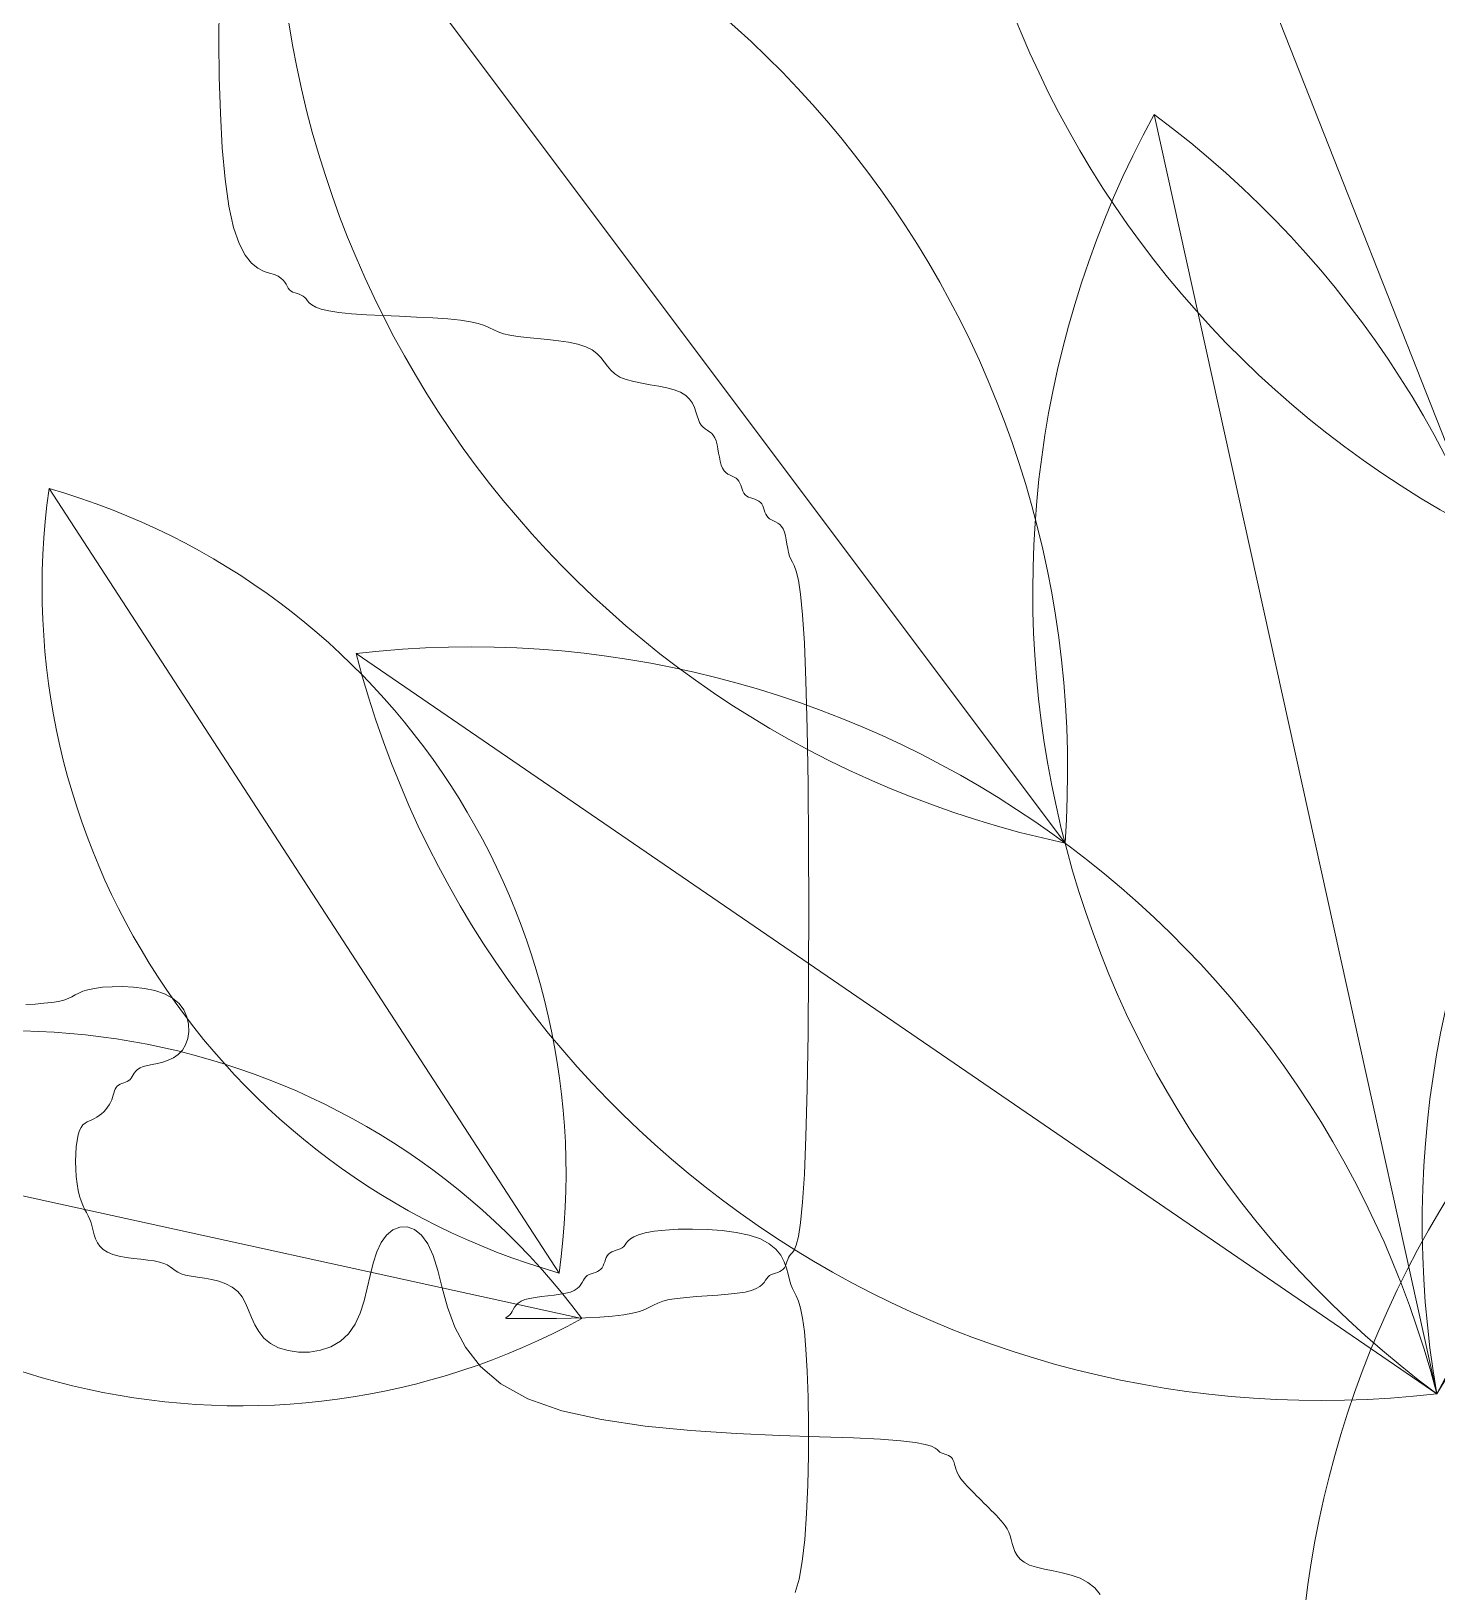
# Model space of a CAD drawing. Header units: millimetres. Extents: x 42 to 552, y 43 to 535.
# Drawn here: x 284.64 to 284.7396, y 504.5679 to 504.6784 of the extents above; entities that cross this region are included whole.
import ezdxf

# ---------------------------------------------------------------- set-up
doc = ezdxf.new("R2010")
doc.units = ezdxf.units.MM
doc.header["$LTSCALE"] = 0.75
doc.header["$MEASUREMENT"] = 0
doc.layers.add('Gramado', color=9, linetype='Continuous', lineweight=0)

# ---------------------------------------------------------------- blocks, each defined once
blk = doc.blocks.new('arbusto7vista')
for p, q in [((-0.5163606634823452, 0.7073706040454368), (-0.4482699433393691, 0.5347511128616844)), ((-0.6185525790797612, 0.6391682694651308), (-0.5072094046101085, 0.4907212000931196)), ((-0.4946005522398309, 0.593919276521035), (-0.4545351143242442, 0.412732644589326)), ((-0.3583632501529905, 0.5714298639977216), (-0.4545351143242158, 0.412732644589326)), ((-0.6076497003231225, 0.5175646934127229), (-0.4545351143242442, 0.412732644589326)), ((-0.6484418130674214, 0.4687291139798475), (-0.6490523176895238, 0.4685038300370081)), ((-0.6479287012175803, 0.4689760251812061), (-0.6484418130674214, 0.4687291139798475)), ((-0.6474534649468069, 0.46923375001181), (-0.6479287012175803, 0.4689760251812061)), ((-0.6469565870619078, 0.4694914748424281), (-0.6474534649468069, 0.46923375001181)), ((-0.6463785503696329, 0.4697383860437725), (-0.6469565870619078, 0.4694914748424281)), ((-0.6456598376768454, 0.4699636699866119), (-0.6463785503696329, 0.4697383860437725)), ((-0.6447409317902668, 0.4701565130416867), (-0.6456598376768454, 0.4699636699866119)), ((-0.643583056315066, 0.4703052003422954), (-0.6447409317902668, 0.4701565130416867)), ((-0.6422303980496622, 0.4703944120719825), (-0.643583056315066, 0.4703052003422954)), ((-0.6407478845907519, 0.4704079271768506), (-0.6422303980496622, 0.4703944120719825)), ((-0.6392004435351168, 0.4703295246030166), (-0.6407478845907519, 0.4704079271768506)), ((-0.6376530024794818, 0.4701429832965971), (-0.6392004435351168, 0.4703295246030166)), ((-0.6361704890205999, 0.4698320822036663), (-0.6376530024794818, 0.4701429832965971)), ((-0.6348178307551677, 0.4693806002703695), (-0.6361704890205999, 0.4698320822036663)), ((-0.6336599552799953, 0.4687723164427808), (-0.6348178307551677, 0.4693806002703695)), ((-0.6327482636473576, 0.4680009224655066), (-0.6336599552799953, 0.4687723164427808)), ((-0.6531472998418053, 0.4679379154000856), (-0.6544368449956153, 0.4678496022136187)), ((-0.6519118614776858, 0.4680370413007751), (-0.6531472998418053, 0.4679379154000856)), ((-0.6507846366928902, 0.4681577938499828), (-0.6519118614776858, 0.4680370413007751)), ((-0.6498197322771091, 0.4683109869819475), (-0.6507846366928902, 0.4681577938499828)), ((-0.6490523176895238, 0.4685038300370081), (-0.6498197322771091, 0.4683109869819475)), ((-0.6320800507320143, 0.4670997612771117), (-0.6327482636473576, 0.4680009224655066)), ((-0.6316390848643323, 0.4661120886146222), (-0.6320800507320143, 0.4670997612771117)), ((-0.6314091343746213, 0.4650811602150924), (-0.6316390848643323, 0.4661120886146222)), ((-0.6313739675932482, 0.4640502318155626), (-0.6314091343746213, 0.4650811602150924)), ((-0.6322748528024817, 0.4613900039874181), (-0.6318230584768116, 0.4621613979646781)), ((-0.6318230584768116, 0.4621613979646781), (-0.6315173528505227, 0.4630625591530872)), ((-0.6315173528505227, 0.4630625591530872), (-0.6313739675932482, 0.4640502318155626)), ((-0.6358188675712029, 0.4595291093104947), (-0.6350451361026046, 0.4597174504484371)), ((-0.6350451361026046, 0.4597174504484371), (-0.6342714046340063, 0.4599706758019408)), ((-0.6342714046340063, 0.4599706758019408), (-0.6335301374228379, 0.460315820054177)), ((-0.6335301374228379, 0.460315820054177), (-0.6328537987265292, 0.4607799178882885)), ((-0.6328537987265292, 0.4607799178882885), (-0.6322748528024817, 0.4613900039874181)), ((-0.6395071504334453, 0.4574303613539712), (-0.6393736927417706, 0.4576556452967964)), ((-0.6393736927417706, 0.4576556452967964), (-0.6392402332139113, 0.4579025564981549)), ((-0.6392402332139113, 0.4579025564981549), (-0.6390851293175785, 0.4581602813287589)), ((-0.6390851293175785, 0.4581602813287589), (-0.6388867385205401, 0.458418006159377)), ((-0.6388867385205401, 0.458418006159377), (-0.6386234182905639, 0.4586649173607213)), ((-0.6386234182905639, 0.4586649173607213), (-0.6382735260953609, 0.4588902013035607)), ((-0.6382735260953609, 0.4588902013035607), (-0.6378154194027275, 0.4590830443586356)), ((-0.6378154194027275, 0.4590830443586356), (-0.63723647347868, 0.459238940948751)), ((-0.63723647347868, 0.459238940948751), (-0.6365601347823713, 0.459378617704985)), ((-0.6365601347823713, 0.459378617704985), (-0.6358188675712029, 0.4595291093104947)), ((-0.6420590671507114, 0.4550215264631703), (-0.6419706925592834, 0.4553342382152579)), ((-0.6419706925592834, 0.4553342382152579), (-0.64188231980404, 0.4556253214888102)), ((-0.64188231980404, 0.4556253214888102), (-0.6417831276189077, 0.4558893691642112)), ((-0.6417831276189077, 0.4558893691642112), (-0.6416622947377277, 0.4561209741218022)), ((-0.6416622947377277, 0.4561209741218022), (-0.6415089998943984, 0.4563147292419671)), ((-0.6415089998943984, 0.4563147292419671), (-0.6413160288349786, 0.4564679309140587)), ((-0.6413160288349786, 0.4564679309140587), (-0.641090595354342, 0.4565886895633469)), ((-0.641090595354342, 0.4565886895633469), (-0.6408435202595797, 0.4566878191240988)), ((-0.6408435202595797, 0.4566878191240988), (-0.6405856243577546, 0.4567761335305818)), ((-0.6405856243577546, 0.4567761335305818), (-0.6403277284559294, 0.4568644467170344)), ((-0.6403277284559294, 0.4568644467170344), (-0.6400806533611672, 0.4569635726177239)), ((-0.6400806533611672, 0.4569635726177239), (-0.6398552198805305, 0.4570843251669316)), ((-0.6398552198805305, 0.4570843251669316), (-0.6396622488211108, 0.4572375182988964)), ((-0.6396622488211108, 0.4572375182988964), (-0.6395071504334453, 0.4574303613539712)), ((-0.6431222975178628, 0.4529938566009264), (-0.6428580685151246, 0.4533227897119048)), ((-0.6428580685151246, 0.4533227897119048), (-0.6426263037698163, 0.4536625370621579)), ((-0.6426263037698163, 0.4536625370621579), (-0.6424324146035758, 0.4540076915320412)), ((-0.6424324146035758, 0.4540076915320412), (-0.6422791069067557, 0.4543528460019246)), ((-0.6422791069067557, 0.4543528460019246), (-0.642158264844511, 0.4546925933521777)), ((-0.642158264844511, 0.4546925933521777), (-0.6420590671507114, 0.4550215264631703)), ((-0.6463596596330774, 0.4508129977242845), (-0.646068396745278, 0.4510662249586517)), ((-0.646068396745278, 0.4510662249586517), (-0.6457554904071401, 0.4512545691974594)), ((-0.6457554904071401, 0.4512545691974594), (-0.6454263505631275, 0.4514050654288724)), ((-0.6454263505631275, 0.4514050654288724), (-0.6450863871577042, 0.4515447486410409)), ((-0.6450863871577042, 0.4515447486410409), (-0.644741010135391, 0.4517006538221153)), ((-0.644741010135391, 0.4517006538221153), (-0.6443956296701856, 0.4518944089422803)), ((-0.6443956296701856, 0.4518944089422803), (-0.6440556568541638, 0.4521260138998855)), ((-0.6440556568541638, 0.4521260138998855), (-0.6437265030090202, 0.4523900615752723)), ((-0.6437265030090202, 0.4523900615752723), (-0.6434135794563645, 0.4526811448488388)), ((-0.6434135794563645, 0.4526811448488388), (-0.6431222975178628, 0.4529938566009264)), ((-0.6472009794485132, 0.4486213730532427), (-0.6470494881495199, 0.4493936681662944)), ((-0.6470494881495199, 0.4493936681662944), (-0.6468556152796907, 0.4500037543162563)), ((-0.6468556152796907, 0.4500037543162563), (-0.6466238691260457, 0.4504678525061934)), ((-0.6466238691260457, 0.4504678525061934), (-0.6463596596330774, 0.4508129977242845)), ((-0.6473957539757578, 0.4456448392492405), (-0.6473741123616321, 0.4467091096723124)), ((-0.6473741123616321, 0.4467091096723124), (-0.6473091875191983, 0.4477139039144475)), ((-0.6473091875191983, 0.4477139039144475), (-0.6472009794485132, 0.4486213730532427)), ((-0.6473741123616321, 0.4445589415676636), (-0.6473957539757578, 0.4456448392492405)), ((-0.6473091875191983, 0.4434892655499851), (-0.6473741123616321, 0.4445589415676636)), ((-0.6472009794485132, 0.4424736601186225), (-0.6473091875191983, 0.4434892655499851)), ((-0.6470494881495199, 0.4415499741959934), (-0.6472009794485132, 0.4424736601186225)), ((-0.6468565170901286, 0.440746143804347), (-0.6470494881495199, 0.4415499741959934)), ((-0.646631083609492, 0.4400504533653304), (-0.6468565170901286, 0.440746143804347)), ((-0.6463840085147297, 0.4394412744003944), (-0.646631083609492, 0.4400504533653304)), ((-0.6461261126129045, 0.4388969784310177), (-0.6463840085147297, 0.4394412744003944)), ((-0.6458682167110794, 0.438395936978651), (-0.6461261126129045, 0.4388969784310177)), ((-0.6456211416163171, 0.4379165215648015), (-0.6458682167110794, 0.438395936978651)), ((-0.6453957081356805, 0.4374371037108915), (-0.6456211416163171, 0.4379165215648015)), ((-0.6452027370762607, 0.4369360549384282), (-0.6453957081356805, 0.4374371037108915)), ((-0.6450467368781574, 0.4363980551259488), (-0.6452027370762607, 0.4369360549384282)), ((-0.6449069665134743, 0.4358330175802649), (-0.6450467368781574, 0.4363980551259488)), ((-0.644756372587409, 0.4352571639652894), (-0.6449069665134743, 0.4358330175802649)), ((-0.6024368779077918, 0.4359556245059366), (-0.6033386500847371, 0.4352238789267631)), ((-0.6014485356018611, 0.4363413223587571), (-0.6024368779077918, 0.4359556245059366)), ((-0.6004169082314377, 0.4363593443116685), (-0.6014485356018611, 0.4363413223587571)), ((-0.5993852808610143, 0.4359880621911714), (-0.6004169082314377, 0.4363593443116685)), ((-0.5983969385550836, 0.4352058478237097), (-0.5993852808610143, 0.4359880621911714)), ((-0.6445679017051305, 0.4346867159449204), (-0.644756372587409, 0.4352571639652894)), ((-0.6443145004717792, 0.4341378951830706), (-0.6445679017051305, 0.4346867159449204)), ((-0.6439691154925242, 0.4336269233436383), (-0.6443145004717792, 0.4341378951830706)), ((-0.643504693372563, 0.4331700220905219), (-0.6439691154925242, 0.4336269233436383)), ((-0.6041105670682043, 0.4341677137947215), (-0.6047255756928678, 0.4328177688952479)), ((-0.6033386500847371, 0.4352238789267631), (-0.6041105670682043, 0.4341677137947215)), ((-0.5974951663781383, 0.4339910730357701), (-0.5983969385550836, 0.4352058478237097)), ((-0.596723249394671, 0.4323221096538248), (-0.5974951663781383, 0.4339910730357701)), ((-0.6428941807170077, 0.4327834130876198), (-0.643504693372563, 0.4331700220905219)), ((-0.6421222473606463, 0.4324779108792001), (-0.6428941807170077, 0.4327834130876198)), ((-0.6412204560564589, 0.432242701531024), (-0.6421222473606463, 0.4324779108792001)), ((-0.6402320927871017, 0.4320615639891798), (-0.6412204560564589, 0.432242701531024)), ((-0.6392004435351168, 0.4319182771997703), (-0.6402320927871017, 0.4320615639891798)), ((-0.6381687942831604, 0.4317966201089121), (-0.6392004435351168, 0.4319182771997703)), ((-0.6371804310137748, 0.431680371662722), (-0.6381687942831604, 0.4317966201089121)), ((-0.6362786397096158, 0.4315533108072742), (-0.6371804310137748, 0.431680371662722)), ((-0.6355067063532545, 0.4313992164887139), (-0.6362786397096158, 0.4315533108072742)), ((-0.6348934883429251, 0.4312063734336391), (-0.6355067063532545, 0.4313992164887139)), ((-0.6344101287394608, 0.4309810894907997), (-0.6348934883429251, 0.4312063734336391)), ((-0.6340133420192728, 0.4307341782894412), (-0.6344101287394608, 0.4309810894907997)), ((-0.6052215503901834, 0.4312407304612975), (-0.6056525974907743, 0.429512296337677)), ((-0.6047255756928678, 0.4328177688952479), (-0.6052215503901834, 0.4312407304612975)), ((-0.5960911069073518, 0.4302007598985966), (-0.596723249394671, 0.4323221096538248)), ((-0.6336598426588864, 0.4304764534588372), (-0.6340133420192728, 0.4307341782894412)), ((-0.6333063451346845, 0.4302187286282333), (-0.6336598426588864, 0.4304764534588372)), ((-0.6329095639231639, 0.4299718174268747), (-0.6333063451346845, 0.4302187286282333)), ((-0.6324262135007643, 0.4297465334840354), (-0.6329095639231639, 0.4299718174268747)), ((-0.6318130083439257, 0.4295536904289747), (-0.6324262135007643, 0.4297465334840354)), ((-0.6310410913604585, 0.4293977938388593), (-0.6318130083439257, 0.4295536904289747)), ((-0.6301393191835132, 0.4292581170826111), (-0.6310410913604585, 0.4293977938388593)), ((-0.6291509768775825, 0.4291076254771014), (-0.6301393191835132, 0.4292581170826111)), ((-0.6281193495071591, 0.4289192843391731), (-0.6291509768775825, 0.4291076254771014)), ((-0.6270877221367357, 0.4286660589856552), (-0.6281193495071591, 0.4289192843391731)), ((-0.6056525974907743, 0.429512296337677), (-0.6060728233252348, 0.4277081643692213)), ((-0.5954751951715878, 0.4277225475677255), (-0.5960911069073518, 0.4302007598985966)), ((-0.626099379830805, 0.4283209147334333), (-0.6270877221367357, 0.4286660589856552)), ((-0.6251976076538597, 0.4278568168993218), (-0.626099379830805, 0.4283209147334333)), ((-0.6244256906703924, 0.4272467308001922), (-0.6251976076538597, 0.4278568168993218)), ((-0.623810682045729, 0.4264753368229179), (-0.6244256906703924, 0.4272467308001922)), ((-0.6060728233252348, 0.4277081643692213), (-0.6065363342241596, 0.4259040324007799)), ((-0.5947186046809634, 0.4250064268530735), (-0.5954751951715878, 0.4277225475677255)), ((-0.6233147073484133, 0.425574175634523), (-0.623810682045729, 0.4264753368229179)), ((-0.6228836602478225, 0.4245865029720335), (-0.6233147073484133, 0.425574175634523)), ((-0.6224634344133619, 0.4235555745725037), (-0.6228836602478225, 0.4245865029720335)), ((-0.6065363342241596, 0.4259040324007799), (-0.6070972365182286, 0.4241755982771593)), ((-0.5936644259290347, 0.4221713519465595), (-0.5947186046809634, 0.4250064268530735)), ((-0.6219999235144087, 0.4225246461729739), (-0.6224634344133619, 0.4235555745725037)), ((-0.6214390212203682, 0.4215369735104986), (-0.6219999235144087, 0.4225246461729739)), ((-0.6078096365380077, 0.4225985598431947), (-0.6087276406141484, 0.4212486149437353)), ((-0.6070972365182286, 0.4241755982771593), (-0.6078096365380077, 0.4225985598431947)), ((-0.5921557494094145, 0.4193362770400313), (-0.5936644259290347, 0.4221713519465595)), ((-0.6207266212005607, 0.4206358123220895), (-0.6214390212203682, 0.4215369735104986)), ((-0.6198086171244483, 0.4198644183448295), (-0.6207266212005607, 0.4206358123220895)), ((-0.6098855160893493, 0.4201861416071324), (-0.611238174354753, 0.4194102385959582)), ((-0.6087276406141484, 0.4212486149437353), (-0.6098855160893493, 0.4201861416071324)), ((-0.6186507416492475, 0.4192615415352066), (-0.6198086171244483, 0.4198644183448295)), ((-0.6172980833838153, 0.418847908727642), (-0.6186507416492475, 0.4192615415352066)), ((-0.6158155699249335, 0.4186397409760474), (-0.6172980833838153, 0.418847908727642)), ((-0.6142681288692984, 0.418653259334306), (-0.6158155699249335, 0.4186397409760474)), ((-0.6127206878136633, 0.4189046848563152), (-0.6142681288692984, 0.418653259334306)), ((-0.611238174354753, 0.4194102385959582), (-0.6127206878136633, 0.4189046848563152)), ((-0.5900356656156305, 0.4166201563253793), (-0.5921557494094145, 0.4193362770400313)), ((-0.5871472650412954, 0.4141419439945082), (-0.5900356656156305, 0.4166201563253793)), ((-0.5833336381799938, 0.4120205942392801), (-0.5871472650412954, 0.4141419439945082)), ((-0.5785091161010882, 0.410344421567828), (-0.5833336381799938, 0.4120205942392801)), ((-0.5728729921771105, 0.4090791817533415), (-0.5785091161010882, 0.410344421567828)), ((-0.566695800356456, 0.4081599908852525), (-0.5728729921771105, 0.4090791817533415)), ((-0.5602480745874345, 0.4075219650529789), (-0.566695800356456, 0.4081599908852525)), ((-0.5538003488184131, 0.4071002203459528), (-0.5602480745874345, 0.4075219650529789)), ((-0.5476231569977301, 0.4068298728536064), (-0.5538003488184131, 0.4071002203459528)), ((-0.5419870330737808, 0.4066460386653858), (-0.5476231569977301, 0.4068298728536064)), ((-0.5371625109948468, 0.4064838338706949), (-0.5419870330737808, 0.4066460386653858)), ((-0.5333515894883476, 0.4062909908156342), (-0.5371625109948468, 0.4064838338706949)), ((-0.5304821263975157, 0.4060657068727949), (-0.5333515894883476, 0.4062909908156342)), ((-0.5284134443446646, 0.4058187956714363), (-0.5304821263975157, 0.4060657068727949)), ((-0.5270048659520796, 0.4055610708408324), (-0.5284134443446646, 0.4058187956714363)), ((-0.5261157138420458, 0.4053033460102142), (-0.5270048659520796, 0.4055610708408324)), ((-0.5256053106368768, 0.4050564348088699), (-0.5261157138420458, 0.4053033460102142)), ((-0.5253329789588577, 0.4048311508660305), (-0.5256053106368768, 0.4050564348088699)), ((-0.5251580414302452, 0.4046383078109557), (-0.5253329789588577, 0.4048311508660305)), ((-0.5249650703708539, 0.404485114678991), (-0.5251580414302452, 0.4046383078109557)), ((-0.5247396368902173, 0.4043643621297974), (-0.5249650703708539, 0.404485114678991)), ((-0.524492561795455, 0.4042652362290937), (-0.5247396368902173, 0.4043643621297974)), ((-0.5242346658936299, 0.4041769230426411), (-0.524492561795455, 0.4042652362290937)), ((-0.5239767699918048, 0.4040886086361724), (-0.5242346658936299, 0.4041769230426411)), ((-0.5237296948970425, 0.4039894790754204), (-0.5239767699918048, 0.4040886086361724)), ((-0.5235042614164058, 0.4038687204261322), (-0.5237296948970425, 0.4039894790754204)), ((-0.5233112903569861, 0.4037155187540407), (-0.5235042614164058, 0.4038687204261322)), ((-0.5231579955136567, 0.4035217636846937), (-0.5233112903569861, 0.4037155187540407)), ((-0.5230371626324768, 0.4032901590829425), (-0.5231579955136567, 0.4035217636846937)), ((-0.5229379704473445, 0.4030261123733965), (-0.5230371626324768, 0.4032901590829425)), ((-0.522849597692101, 0.4027350309806934), (-0.5229379704473445, 0.4030261123733965)), ((-0.5227612231006447, 0.4024223223294854), (-0.522849597692101, 0.4027350309806934)), ((-0.5226620254068735, 0.4020933938444102), (-0.5227612231006447, 0.4024223223294854)), ((-0.5225411833446287, 0.4017536529500774), (-0.5226620254068735, 0.4020933938444102)), ((-0.5223878756478086, 0.4014085070711531), (-0.5225411833446287, 0.4017536529500774)), ((-0.5221939864815681, 0.4010624622931687), (-0.5223878756478086, 0.4014085070711531)), ((-0.5219622217362598, 0.4007164193452013), (-0.5221939864815681, 0.4010624622931687)), ((-0.5216979927335217, 0.40037037761725), (-0.5219622217362598, 0.4007164193452013)), ((-0.52140671079502, 0.4000243364992997), (-0.5216979927335217, 0.40037037761725)), ((-0.5210937872423642, 0.3996782953813636), (-0.52140671079502, 0.4000243364992997)), ((-0.5207646333972207, 0.3993322536534123), (-0.5210937872423642, 0.3996782953813636)), ((-0.5204246605811989, 0.3989862107054449), (-0.5207646333972207, 0.3993322536534123)), ((-0.5200792801159935, 0.3986401659274463), (-0.5204246605811989, 0.3989862107054449)), ((-0.5197330012832424, 0.3982941188619122), (-0.5200792801159935, 0.3986401659274463)), ((-0.5193867252048108, 0.3979480696613535), (-0.5197330012832424, 0.3982941188619122)), ((-0.5190404509625921, 0.3976020186307636), (-0.5193867252048108, 0.3979480696613535)), ((-0.5186941776384799, 0.3972559660751642), (-0.5190404509625921, 0.3976020186307636)), ((-0.5183479043143677, 0.3969099122995345), (-0.5186941776384799, 0.3972559660751642)), ((-0.518001630072149, 0.3965638576088963), (-0.5183479043143677, 0.3969099122995345)), ((-0.5176553539937174, 0.396217802308243), (-0.518001630072149, 0.3965638576088963)), ((-0.5173090751609664, 0.3958717467025821), (-0.5176553539937174, 0.396217802308243)), ((-0.516963694695761, 0.3955247899103256), (-0.5173090751609664, 0.3958717467025821)), ((-0.5166237218797392, 0.3951724263034322), (-0.516963694695761, 0.3955247899103256)), ((-0.5162945680345956, 0.3948092490672934), (-0.5166237218797392, 0.3951724263034322)), ((-0.5159816444819398, 0.3944298513872582), (-0.5162945680345956, 0.3948092490672934)), ((-0.5156903625434381, 0.394028826448718), (-0.5159816444819398, 0.3944298513872582)), ((-0.5154261335407, 0.3936007674370359), (-0.5156903625434381, 0.394028826448718)), ((-0.5151943687953917, 0.3931402675375892), (-0.5154261335407, 0.3936007674370359)), ((-0.5150004796291512, 0.3926419199357412), (-0.5151943687953917, 0.3931402675375892)), ((-0.5148435647671192, 0.392103922410783), (-0.5150004796291512, 0.3926419199357412)), ((-0.5146974725483346, 0.3915388911176905), (-0.5148435647671192, 0.392103922410783)), ((-0.5145297387154528, 0.3909630468053535), (-0.5146974725483346, 0.3915388911176905)), ((-0.5143078990109871, 0.390392610222662), (-0.5145297387154528, 0.3909630468053535)), ((-0.5139994891775359, 0.3898438021184916), (-0.5143078990109871, 0.390392610222662)), ((-0.5135720449576695, 0.3893328432417462), (-0.5139994891775359, 0.3898438021184916)), ((-0.5129931020939864, 0.3888759543413016), (-0.5135720449576695, 0.3893328432417462)), ((-0.5122301963290283, 0.3884893561660618), (-0.5129931020939864, 0.3888759543413016)), ((-0.5112652919132472, 0.3881802579038691), (-0.5122301963290283, 0.3884893561660618)), ((-0.5101380671284517, 0.3879198224983327), (-0.5112652919132472, 0.3881802579038691)), ((-0.5089026287643037, 0.387670201332071), (-0.5101380671284517, 0.3879198224983327)), ((-0.5076130836105222, 0.3873935457876598), (-0.5089026287643037, 0.387670201332071)), ((-0.5063235384567122, 0.3870520072477035), (-0.5076130836105222, 0.3873935457876598)), ((-0.5050881000925642, 0.3866077370947778), (-0.5063235384567122, 0.3870520072477035)), ((-0.5039608753077687, 0.3860228867114586), (-0.5050881000925642, 0.3866077370947778)), ((-0.5029959708919876, 0.3852596074803643), (-0.5039608753077687, 0.3860228867114586)), ((-0.5022348687479052, 0.3842953704480294), (-0.5029959708919876, 0.3852596074803643))]:
    blk.add_line(p, q)
for centre, start, end in [((-0.3327553898390647, 0.6954489263735724), 137.2677700299597, 219.2706490201171), ((-0.3830323367404276, 0.6602235778670291), 160.525592060156, 242.5284710503145), ((-0.5815982700813151, 0.5818981390401206), 340.5255920601539, 62.52847105031081), ((-0.4775009148923459, 0.6289843203673229), 175.870402746447, 257.8732817366043), ((-0.6482610687975239, 0.500905149190956), 355.8704027464452, 77.87328173660251), ((-0.3703574326149806, 0.5263697982465914), 151.4676105058095, 233.4704894959672), ((-0.5787782339490946, 0.4802821228638123), 331.4676105058073, 53.47048949596487), ((-0.3151736800507479, 0.4367675239629421), 107.7823411702163, 189.7852201603738), ((-0.5913870863194006, 0.3770840464358827), 14.60052126253937, 96.60340025269669), ((-0.4707977283279661, 0.5532132915661947), 194.600521262541, 276.6034002526983)]:
    blk.add_arc(centre, 0.141418827562914, start, end)
blk = doc.blocks.new('arbusto8vista')
for p, q in [((-0.5310729559110712, 0.5081242251728213), (-0.5311086903119815, 0.5032325503213144)), ((-0.5311086903119815, 0.5032325503213144), (-0.5310561496595483, 0.498126641534725)), ((-0.5310561496595483, 0.498126641534725), (-0.5309027237564692, 0.4930207327481213)), ((-0.5309027237564692, 0.4930207327481213), (-0.5306358024054703, 0.4881290578966286)), ((-0.5306358024054703, 0.4881290578966286), (-0.5302427754092776, 0.4836658509153295)), ((-0.5302427754092776, 0.4836658509153295), (-0.5297110325705887, 0.4798453457393492)), ((-0.5297110325705887, 0.4798453457393492), (-0.5290363706433823, 0.4768271676386888)), ((-0.5290363706433823, 0.4768271676386888), (-0.528248214186334, 0.4745525072230947)), ((-0.528248214186334, 0.4745525072230947), (-0.5273843947094292, 0.4729079464372177)), ((-0.5273843947094292, 0.4729079464372177), (-0.5264827437225961, 0.4717800672256942)), ((-0.5264827437225961, 0.4717800672256942), (-0.5255810927357629, 0.4710554515331751)), ((-0.5255810927357629, 0.4710554515331751), (-0.5247172732588581, 0.4706206813043252)), ((-0.5247172732588581, 0.4706206813043252), (-0.5239291168018099, 0.4703623384837812)), ((-0.5239291168018099, 0.4703623384837812), (-0.5232544548746034, 0.4701670050161937)), ((-0.5232544548746034, 0.4701670050161937), (-0.5227206101833701, 0.4699422662180552)), ((-0.5227206101833701, 0.4699422662180552), (-0.5223128702192241, 0.4696797208931116)), ((-0.5223128702192241, 0.4696797208931116), (-0.522006013669511, 0.4693919712169929)), ((-0.522006013669511, 0.4693919712169929), (-0.5217748192215481, 0.4690916193652583)), ((-0.5217748192215481, 0.4690916193652583), (-0.5215940655627094, 0.4687912675135379)), ((-0.5215940655627094, 0.4687912675135379), (-0.521438531380312, 0.4685035178374051)), ((-0.521438531380312, 0.4685035178374051), (-0.5212829953617018, 0.4682409725124757)), ((-0.5212829953617018, 0.4682409725124757), (-0.5211022361942241, 0.468016233714323)), ((-0.5211022361942241, 0.468016233714323), (-0.5208773379698926, 0.4678377029442089)), ((-0.5208773379698926, 0.4678377029442089), (-0.5206146063993913, 0.4676969790058791)), ((-0.5206146063993913, 0.4676969790058791), (-0.5203266525981292, 0.4675814600287538)), ((-0.5203266525981292, 0.4675814600287538), (-0.5200260876814866, 0.4674785441422387)), ((-0.5200260876814866, 0.4674785441422387), (-0.5197255227648441, 0.4673756294757396)), ((-0.5197255227648441, 0.4673756294757396), (-0.519437568963582, 0.4672601141586767)), ((-0.519437568963582, 0.4672601141586767), (-0.5191748373930807, 0.4671193963204416)), ((-0.5191748373930807, 0.4671193963204416), (-0.5189499391687491, 0.4669408740904402)), ((-0.5189499391687491, 0.4669408740904402), (-0.5187639255993872, 0.4667161461707963)), ((-0.5187639255993872, 0.4667161461707963), (-0.5185716087675871, 0.4664536135543784)), ((-0.5185716087675871, 0.4664536135543784), (-0.5183162409494173, 0.4661658778067874)), ((-0.5183162409494173, 0.4661658778067874), (-0.5179410744208894, 0.4658655404936098)), ((-0.5179410744208894, 0.4658655404936098), (-0.517389361458072, 0.4655652031804323)), ((-0.517389361458072, 0.4655652031804323), (-0.5166043543369767, 0.4652774674328413)), ((-0.5166043543369767, 0.4652774674328413), (-0.515529305333672, 0.4650149348164234)), ((-0.515529305333672, 0.4650149348164234), (-0.514107466724198, 0.4647902068967795)), ((-0.514107466724198, 0.4647902068967795), (-0.5123083627939593, 0.464611684666778)), ((-0.5123083627939593, 0.464611684666778), (-0.5102066058661308, 0.4644709668285429)), ((-0.5102066058661308, 0.4644709668285429), (-0.5079030802732518, 0.4643554515114658)), ((-0.5079030802732518, 0.4643554515114658), (-0.505498670347805, 0.464252536844981)), ((-0.505498670347805, 0.464252536844981), (-0.5030942604223867, 0.4641496209584659)), ((-0.5030942604223867, 0.4641496209584659), (-0.5007907348294793, 0.4640341019813405)), ((-0.5007907348294793, 0.4640341019813405), (-0.4986889779016792, 0.4638933780430108)), ((-0.4986889779016792, 0.4638933780430108), (-0.4968898739714405, 0.4637148472728967)), ((-0.4968898739714405, 0.4637148472728967), (-0.4954638318863545, 0.463490108474744)), ((-0.4954638318863545, 0.463490108474744), (-0.4943593585538508, 0.4632275631498146)), ((-0.4943593585538508, 0.4632275631498146), (-0.4934944853963259, 0.4629398134736817)), ((-0.4934944853963259, 0.4629398134736817), (-0.4927872438362613, 0.4626394616219613)), ((-0.4927872438362613, 0.4626394616219613), (-0.4921556652960817, 0.4623391097702267)), ((-0.4921556652960817, 0.4623391097702267), (-0.4915177811981835, 0.4620513600941081)), ((-0.4915177811981835, 0.4620513600941081), (-0.4907916229650482, 0.4617888147691644)), ((-0.4907916229650482, 0.4617888147691644), (-0.4898952220190722, 0.461564075971026)), ((-0.4898952220190722, 0.461564075971026), (-0.4887707800160968, 0.4613844949687689)), ((-0.4887707800160968, 0.4613844949687689), (-0.487457179545288, 0.461236419405509)), ((-0.487457179545288, 0.461236419405509), (-0.4860174734293139, 0.4611009460178366)), ((-0.4860174734293139, 0.4611009460178366), (-0.4845147144907287, 0.4609591715423704)), ((-0.4845147144907287, 0.4609591715423704), (-0.4830119555521151, 0.460792192715715)), ((-0.4830119555521151, 0.460792192715715), (-0.481572249436141, 0.4605811062744749)), ((-0.481572249436141, 0.4605811062744749), (-0.4802586489653322, 0.4603070089552403)), ((-0.4802586489653322, 0.4603070089552403), (-0.4791342069623568, 0.4599509974946301)), ((-0.4791342069623568, 0.4599509974946301), (-0.4782420094919928, 0.459501519898339)), ((-0.4782420094919928, 0.459501519898339), (-0.4775452755880565, 0.4589764292484659)), ((-0.4775452755880565, 0.4589764292484659), (-0.4769872575265879, 0.4584009298962144)), ((-0.4769872575265879, 0.4584009298962144), (-0.4765112075836271, 0.4578002261927594)), ((-0.4765112075836271, 0.4578002261927594), (-0.4760603780352426, 0.4571995224893044)), ((-0.4760603780352426, 0.4571995224893044), (-0.4755780211574461, 0.4566240231370529)), ((-0.4755780211574461, 0.4566240231370529), (-0.4750073892262776, 0.4560989324871798)), ((-0.4750073892262776, 0.4560989324871798), (-0.4742917345177773, 0.4556494548908887)), ((-0.4742917345177773, 0.4556494548908887), (-0.4733921743662393, 0.4552923932998141)), ((-0.4733921743662393, 0.4552923932998141), (-0.4723412863386898, 0.4550109450673148)), ((-0.4723412863386898, 0.4550109450673148), (-0.4711895130605512, 0.4547799061472233)), ((-0.4711895130605512, 0.4547799061472233), (-0.4699872971570471, 0.4545740724933296)), ((-0.4699872971570471, 0.4545740724933296), (-0.4687850812535714, 0.4543682400594662)), ((-0.4687850812535714, 0.4543682400594662), (-0.4676333079754045, 0.454137204799423)), ((-0.4676333079754045, 0.454137204799423), (-0.466582419947855, 0.4538557626670183)), ((-0.466582419947855, 0.4538557626670183), (-0.465682859796317, 0.4534987096160705)), ((-0.465682859796317, 0.4534987096160705), (-0.4649714086399399, 0.453049242898274)), ((-0.4649714086399399, 0.453049242898274), (-0.4644302015735207, 0.4525241649569267)), ((-0.4644302015735207, 0.4525241649569267), (-0.4640277121858389, 0.4519486795332028)), ((-0.4640277121858389, 0.4519486795332028), (-0.4637324140655039, 0.4513479903683049)), ((-0.4637324140655039, 0.4513479903683049), (-0.4635127808012669, 0.4507473012033927)), ((-0.4635127808012669, 0.4507473012033927), (-0.4633372859818223, 0.450171815779683)), ((-0.4633372859818223, 0.450171815779683), (-0.4631744031958931, 0.4496467378383358)), ((-0.4631744031958931, 0.4496467378383358), (-0.4629926060321168, 0.4491972711205392)), ((-0.4629926060321168, 0.4491972711205392), (-0.4627677241806794, 0.4488402181204236)), ((-0.4627677241806794, 0.4488402181204236), (-0.4625050117374201, 0.4485587763438588)), ((-0.4625050117374201, 0.4485587763438588), (-0.4622170788995845, 0.4483277420496563)), ((-0.4622170788995845, 0.4483277420496563), (-0.4619165358645034, 0.4481219114966564)), ((-0.4619165358645034, 0.4481219114966564), (-0.4616159928293939, 0.4479160809436422)), ((-0.4616159928293939, 0.4479160809436422), (-0.4613280599915868, 0.447685046649454)), ((-0.4613280599915868, 0.447685046649454), (-0.4610653475482991, 0.4474036048728891)), ((-0.4610653475482991, 0.4474036048728891), (-0.4608404656968617, 0.4470465518727735)), ((-0.4608404656968617, 0.4470465518727735), (-0.4606618212354476, 0.446597085154977)), ((-0.4606618212354476, 0.446597085154977), (-0.4605210073658554, 0.4460720072136297)), ((-0.4605210073658554, 0.4460720072136297), (-0.4604054138908111, 0.4454965217899058)), ((-0.4604054138908111, 0.4454965217899058), (-0.4603024306130408, 0.4448958326250079)), ((-0.4603024306130408, 0.4448958326250079), (-0.4601994473352988, 0.4442951434600957)), ((-0.4601994473352988, 0.4442951434600957), (-0.4600838538602545, 0.4437196580363718)), ((-0.4600838538602545, 0.4437196580363718), (-0.4599430399906623, 0.4431945800950245)), ((-0.4599430399906623, 0.4431945800950245), (-0.4597643955292483, 0.442745113377228)), ((-0.4597643955292483, 0.442745113377228), (-0.4595395136778109, 0.4423891105075768)), ((-0.4595395136778109, 0.4423891105075768), (-0.4592768012345232, 0.4421150196442767)), ((-0.4592768012345232, 0.4421150196442767), (-0.458988868396716, 0.4419039378289256)), ((-0.482900609239266, 0.3287556658660122), (-0.5551789269381686, 0.4398597967792313)), ((-0.458988868396716, 0.4419039378289256), (-0.4586883253616065, 0.4417369621031497)), ((-0.4586883253616065, 0.4417369621031497), (-0.4583877823265254, 0.441595189508547)), ((-0.4583877823265254, 0.441595189508547), (-0.4580998494886899, 0.4414597170867296)), ((-0.4580998494886899, 0.4414597170867296), (-0.4578371370454306, 0.4413116418793095)), ((-0.4578371370454306, 0.4413116418793095), (-0.4576122551939932, 0.4411320609278846)), ((-0.4576122551939932, 0.4411320609278846), (-0.4574336106560679, 0.4409073221297461)), ((-0.4574336106560679, 0.4409073221297461), (-0.457292796250897, 0.4406447768048025)), ((-0.457292796250897, 0.4406447768048025), (-0.457177201322196, 0.4403570271286696)), ((-0.457177201322196, 0.4403570271286696), (-0.4570742152135949, 0.4400566752769492)), ((-0.4570742152135949, 0.4400566752769492), (-0.4569712272688093, 0.4397563234252289)), ((-0.4569712272688093, 0.4397563234252289), (-0.456855626831441, 0.439468573749096)), ((-0.456855626831441, 0.439468573749096), (-0.4567148032452337, 0.4392060284241666)), ((-0.4567148032452337, 0.4392060284241666), (-0.4565361458537893, 0.4389812896260139)), ((-0.4565361458537893, 0.4389812896260139), (-0.4563112476294577, 0.4388027588050676)), ((-0.4563112476294577, 0.4388027588050676), (-0.4560485160589565, 0.438662034510898)), ((-0.4560485160589565, 0.438662034510898), (-0.4557605622576943, 0.4385465145679177)), ((-0.4557605622576943, 0.4385465145679177), (-0.4554599973410518, 0.4384435968005533)), ((-0.4554599973410518, 0.4384435968005533), (-0.4551594324244093, 0.4383406790331748)), ((-0.4551594324244093, 0.4383406790331748), (-0.4548714786231471, 0.4382251590902086)), ((-0.4548714786231471, 0.4382251590902086), (-0.4546087470526459, 0.4380844347960391)), ((-0.4546087470526459, 0.4380844347960391), (-0.4543838488283143, 0.4379059039750786)), ((-0.4543838488283143, 0.4379059039750786), (-0.4542051914368983, 0.4376811651769401)), ((-0.4542051914368983, 0.4376811651769401), (-0.4540643678506626, 0.4374186198519965)), ((-0.4540643678506626, 0.4374186198519965), (-0.4539487674133227, 0.4371308701758778)), ((-0.4539487674133227, 0.4371308701758778), (-0.4538457794685087, 0.4368305183241432)), ((-0.4538457794685087, 0.4368305183241432), (-0.4537427933599361, 0.4365301664724228)), ((-0.4537427933599361, 0.4365301664724228), (-0.4536271984312066, 0.4362424167962899)), ((-0.4536271984312066, 0.4362424167962899), (-0.4534863840260641, 0.4359798714713605)), ((-0.4534863840260641, 0.4359798714713605), (-0.4533077394881388, 0.4357551326732221)), ((-0.4533077394881388, 0.4357551326732221), (-0.4530828576367014, 0.4355755517217972)), ((-0.4530828576367014, 0.4355755517217972), (-0.4528201451934137, 0.4354274765143629)), ((-0.4528201451934137, 0.4354274765143629), (-0.4525322123556066, 0.4352920040925454)), ((-0.4525322123556066, 0.4352920040925454), (-0.4522316693204971, 0.4351502314979427)), ((-0.4522316693204971, 0.4351502314979427), (-0.4519311262853876, 0.4349832557721669)), ((-0.4519311262853876, 0.4349832557721669), (-0.4516431934475804, 0.4347721739568158)), ((-0.4516431934475804, 0.4347721739568158), (-0.4513804810043212, 0.4344980830935157)), ((-0.4513804810043212, 0.4344980830935157), (-0.4511555991528837, 0.4341420802238645)), ((-0.4511555991528837, 0.4341420802238645), (-0.45097695461493, 0.4336926135060679)), ((-0.45097695461493, 0.4336926135060679), (-0.4508361402097876, 0.4331675355647207)), ((-0.4508361402097876, 0.4331675355647207), (-0.4507205452810865, 0.4325920501409968)), ((-0.4507205452810865, 0.4325920501409968), (-0.4506175591724855, 0.4319913609760988)), ((-0.4506175591724855, 0.4319913609760988), (-0.4505145712276999, 0.4313906718111866)), ((-0.4505145712276999, 0.4313906718111866), (-0.4503989707903315, 0.430815186387477)), ((-0.4503989707903315, 0.430815186387477), (-0.4502581472041243, 0.4302901084461297)), ((-0.4502581472041243, 0.4302901084461297), (-0.4500794898126799, 0.4298406417283331)), ((-0.4500794898126799, 0.4298406417283331), (-0.4498545915883483, 0.4294541840076533)), ((-0.4498545915883483, 0.4294541840076533), (-0.449591860017847, 0.4289669091872099)), ((-0.449591860017847, 0.4289669091872099), (-0.4493039062165849, 0.428177185202486)), ((-0.4493039062165849, 0.428177185202486), (-0.4490033412999423, 0.4268833799889791)), ((-0.4490033412999423, 0.4268833799889791), (-0.4487027763832998, 0.4248838614821722)), ((-0.4487027763832998, 0.4248838614821722), (-0.4484148225820377, 0.4219769976175485)), ((-0.4484148225820377, 0.4219769976175485), (-0.4481520910115364, 0.4179611563306054)), ((-0.4481520910115364, 0.4179611563306054), (-0.4479271927872048, 0.4126347055568402)), ((-0.4479271927872048, 0.4126347055568402), (-0.4477506371718221, 0.4058926286404585)), ((-0.4477506371718221, 0.4058926286404585), (-0.4476245260179894, 0.398016370560569)), ((-0.4476245260179894, 0.398016370560569), (-0.4475488593256784, 0.3893839917050173)), ((-0.4475488593256784, 0.3893839917050173), (-0.4475236370949176, 0.3803735524616343)), ((-0.4475236370949176, 0.3803735524616343), (-0.4475488593256784, 0.3713631132182371)), ((-0.4475488593256784, 0.3713631132182371), (-0.4476245260179894, 0.3627307343626853)), ((-0.4476245260179894, 0.3627307343626853), (-0.4477506371718221, 0.3548544762827959)), ((-0.4477506371718221, 0.3548544762827959), (-0.4479271927872048, 0.3481123993664141)), ((-0.4796721637010535, 0.322303508122701), (-0.6091380630945196, 0.350708859900223)), ((-0.4479271927872048, 0.3481123993664141), (-0.4481520910115364, 0.3427869987231134)), ((-0.4481520910115364, 0.3427869987231134), (-0.4484148225820377, 0.338778508349435)), ((-0.4484148225820377, 0.338778508349435), (-0.4487027763832998, 0.3358915969636627)), ((-0.4728122016927045, 0.3335949012952142), (-0.4723245933968769, 0.3338952531469346)), ((-0.4723245933968769, 0.3338952531469346), (-0.4716352150587966, 0.3341830028230675)), ((-0.4716352150587966, 0.3341830028230675), (-0.4706936245122506, 0.3344455481479969)), ((-0.4706936245122506, 0.3344455481479969), (-0.4694493795909125, 0.3346702869461495)), ((-0.4694493795909125, 0.3346702869461495), (-0.4678751575121396, 0.3348446170927417)), ((-0.4678751575121396, 0.3348446170927417), (-0.4660361130275703, 0.334955936666347)), ((-0.4660361130275703, 0.334955936666347), (-0.4640205202724985, 0.3349916437963856)), ((-0.4640205202724985, 0.3349916437963856), (-0.4619166533821613, 0.3349391366122632)), ((-0.4619166533821613, 0.3349391366122632), (-0.4598127864918524, 0.3347858132433714)), ((-0.4598127864918524, 0.3347858132433714), (-0.4577971937367522, 0.3345190718191446)), ((-0.4577971937367522, 0.3345190718191446), (-0.4559581492522113, 0.3341263104689745)), ((-0.4559581492522113, 0.3341263104689745), (-0.4543839271734385, 0.3335949273222667)), ((-0.4490033412999423, 0.3339309332840799), (-0.4493039062165849, 0.3327011860289701)), ((-0.4487027763832998, 0.3358915969636627), (-0.4490033412999423, 0.3339309332840799)), ((-0.4759059181143357, 0.3314441299933435), (-0.4756810362628983, 0.331622660814304)), ((-0.4756810362628983, 0.331622660814304), (-0.475418323819639, 0.3317633851084736)), ((-0.475418323819639, 0.3317633851084736), (-0.4751303909818319, 0.3318789050514397)), ((-0.4751303909818319, 0.3318789050514397), (-0.4748298479467223, 0.3319818228188183)), ((-0.4748298479467223, 0.3319818228188183), (-0.4745293049116128, 0.3320847405861826)), ((-0.4745293049116128, 0.3320847405861826), (-0.4742413720738057, 0.332200260529163)), ((-0.4742413720738057, 0.332200260529163), (-0.473978659630518, 0.3323409848233183)), ((-0.473978659630518, 0.3323409848233183), (-0.4737537777790806, 0.3325195156442788)), ((-0.4737537777790806, 0.3325195156442788), (-0.4735688279895101, 0.3327442544424173)), ((-0.4735688279895101, 0.3327442544424173), (-0.4733838768227656, 0.3330067997673609)), ((-0.4733838768227656, 0.3330067997673609), (-0.4731484821125775, 0.3332945494434938)), ((-0.4731484821125775, 0.3332945494434938), (-0.4728122016927045, 0.3335949012952142)), ((-0.4543839271734385, 0.3335949273222667), (-0.4531396821755891, 0.3329207218063175)), ((-0.4531396821755891, 0.3329207218063175), (-0.4521980910934644, 0.3321330985400408)), ((-0.4521980910934644, 0.3321330985400408), (-0.4515087113017273, 0.3312698634401841)), ((-0.4498545915883483, 0.3316531156653184), (-0.4500794898126799, 0.3314441299933435)), ((-0.449591860017847, 0.3320070239166171), (-0.4498545915883483, 0.3316531156653184)), ((-0.4493039062165849, 0.3327011860289701), (-0.449591860017847, 0.3320070239166171)), ((-0.4769819882819775, 0.3292933586914728), (-0.4768033438205634, 0.3295180974896255)), ((-0.4768033438205634, 0.3295180974896255), (-0.4766625299509712, 0.3297806428145549)), ((-0.4766625299509712, 0.3297806428145549), (-0.4765469364759269, 0.3300683924906878)), ((-0.4765469364759269, 0.3300683924906878), (-0.4764439531981566, 0.3303687443424081)), ((-0.4764439531981566, 0.3303687443424081), (-0.4763409699203862, 0.3306690961941428)), ((-0.4763409699203862, 0.3306690961941428), (-0.4762253764453703, 0.3309568458702614)), ((-0.4762253764453703, 0.3309568458702614), (-0.4760845625757781, 0.331219391195205)), ((-0.4760845625757781, 0.331219391195205), (-0.4759059181143357, 0.3314441299933435)), ((-0.4515087113017273, 0.3312698634401841), (-0.451021100175069, 0.3303688224235657)), ((-0.45097695461493, 0.3295180974896255), (-0.4511555991528837, 0.3292933586914728)), ((-0.451021100175069, 0.3303688224235657), (-0.4506848150881524, 0.3294677814069331)), ((-0.4508361402097876, 0.3297806428145549), (-0.45097695461493, 0.3295180974896255)), ((-0.4507205452810865, 0.3300683924906878), (-0.4508361402097876, 0.3297806428145549)), ((-0.4506175591724855, 0.3303687443424081), (-0.4507205452810865, 0.3300683924906878)), ((-0.4506848150881524, 0.3294677814069331), (-0.4504494134156687, 0.3286045463070906)), ((-0.4505145712276999, 0.3306690961941428), (-0.4506175591724855, 0.3303687443424081)), ((-0.4503989707903315, 0.3309568458702614), (-0.4505145712276999, 0.3306690961941428)), ((-0.4502581472041243, 0.331219391195205), (-0.4503989707903315, 0.3309568458702614)), ((-0.4500794898126799, 0.3314441299933435), (-0.4502581472041243, 0.331219391195205)), ((-0.4800378785492967, 0.3268423281575821), (-0.4798066822651492, 0.3271426654707597)), ((-0.4798066822651492, 0.3271426654707597), (-0.4796259304425234, 0.3274430027839372)), ((-0.4796259304425234, 0.3274430027839372), (-0.479470401768765, 0.3277307385315282)), ((-0.479470401768765, 0.3277307385315282), (-0.4793148749312195, 0.3279932711479461)), ((-0.4793148749312195, 0.3279932711479461), (-0.4791341286172326, 0.32821799906759)), ((-0.4791341286172326, 0.32821799906759), (-0.4789092467657952, 0.3283965212975914)), ((-0.4789092467657952, 0.3283965212975914), (-0.4786465343225359, 0.3285372391358266)), ((-0.4786465343225359, 0.3285372391358266), (-0.4783586014847003, 0.3286527544528894)), ((-0.4783586014847003, 0.3286527544528894), (-0.4780580584495908, 0.3287556691193885)), ((-0.4780580584495908, 0.3287556691193885), (-0.4777575154145097, 0.3288585850059036)), ((-0.4777575154145097, 0.3288585850059036), (-0.4774695825766742, 0.328974103983029)), ((-0.4774695825766742, 0.328974103983029), (-0.4772068701334149, 0.3291148279213587)), ((-0.4772068701334149, 0.3291148279213587), (-0.4769819882819775, 0.3292933586914728)), ((-0.4541148019069965, 0.3271426654707597), (-0.4544742018634622, 0.3268423281575821)), ((-0.4538562872011482, 0.3274430027839372), (-0.4541148019069965, 0.3271426654707597)), ((-0.4536608262360176, 0.3277307385315282), (-0.4538562872011482, 0.3274430027839372)), ((-0.4534905875016477, 0.3279932711479461), (-0.4536608262360176, 0.3277307385315282)), ((-0.4533077394881388, 0.32821799906759), (-0.4534905875016477, 0.3279932711479461)), ((-0.4530828576367014, 0.3283965212975914), (-0.4533077394881388, 0.32821799906759)), ((-0.4528201451934137, 0.3285372391358266), (-0.4530828576367014, 0.3283965212975914)), ((-0.4525322123556066, 0.3286527544528894), (-0.4528201451934137, 0.3285372391358266)), ((-0.4522316693204971, 0.3287556691193885), (-0.4525322123556066, 0.3286527544528894)), ((-0.4519311262853876, 0.3288585850059036), (-0.4522316693204971, 0.3287556691193885)), ((-0.4516431934475804, 0.328974103983029), (-0.4519311262853876, 0.3288585850059036)), ((-0.4513804810043212, 0.3291148279213587), (-0.4516431934475804, 0.328974103983029)), ((-0.4511555991528837, 0.3292933586914728), (-0.4513804810043212, 0.3291148279213587)), ((-0.4504494134156687, 0.3286045463070906), (-0.4502644525322808, 0.3278169230407997)), ((-0.4502644525322808, 0.3278169230407997), (-0.4500794898126799, 0.3271427175248647)), ((-0.4500794898126799, 0.3271427175248647), (-0.4498545915883483, 0.3265955818619943)), ((-0.4882769392285695, 0.3247672334518938), (-0.4877430816838171, 0.3249919722500465)), ((-0.4877430816838171, 0.3249919722500465), (-0.4870684033837165, 0.3251705030201606)), ((-0.4870684033837165, 0.3251705030201606), (-0.4862802277994547, 0.3253112269584904)), ((-0.4862802277994547, 0.3253112269584904), (-0.4854163873590949, 0.3254267459356157)), ((-0.4854163873590949, 0.3254267459356157), (-0.4845147144907287, 0.3255296618221308)), ((-0.4845147144907287, 0.3255296618221308), (-0.4836130416223341, 0.3256325764886299)), ((-0.4836130416223341, 0.3256325764886299), (-0.4827492011819743, 0.3257480918056928)), ((-0.4827492011819743, 0.3257480918056928), (-0.4819610255977125, 0.3258888096439279)), ((-0.4819610255977125, 0.3258888096439279), (-0.4812863472976119, 0.3260673318739293)), ((-0.4812863472976119, 0.3260673318739293), (-0.4807524897528594, 0.3262920597935732)), ((-0.4807524897528594, 0.3262920597935732), (-0.4803447406076486, 0.3265545924099911)), ((-0.4803447406076486, 0.3265545924099911), (-0.4800378785492967, 0.3268423281575821)), ((-0.4672970433928754, 0.3249919722500465), (-0.4681923934890619, 0.3247672334518938)), ((-0.4661726013898715, 0.3251705030201606), (-0.4672970433928754, 0.3249919722500465)), ((-0.4648590009190627, 0.3253112269584904), (-0.4661726013898715, 0.3251705030201606)), ((-0.4634192948030886, 0.3254267459356157), (-0.4648590009190627, 0.3253112269584904)), ((-0.4619165358645034, 0.3255296618221308), (-0.4634192948030886, 0.3254267459356157)), ((-0.4604137769259182, 0.3256325764886299), (-0.4619165358645034, 0.3255296618221308)), ((-0.4589740708099157, 0.3257480918056928), (-0.4604137769259182, 0.3256325764886299)), ((-0.4576604703391354, 0.3258888096439279), (-0.4589740708099157, 0.3257480918056928)), ((-0.4565360283361315, 0.3260673318739293), (-0.4576604703391354, 0.3258888096439279)), ((-0.4556469835681014, 0.3262920597935732), (-0.4565360283361315, 0.3260673318739293)), ((-0.4549723185805306, 0.3265545924099911), (-0.4556469835681014, 0.3262920597935732)), ((-0.4544742018634622, 0.3268423281575821), (-0.4549723185805306, 0.3265545924099911)), ((-0.4498545915883483, 0.3265955818619943), (-0.449591860017847, 0.3260925528987002)), ((-0.449591860017847, 0.3260925528987002), (-0.4493039062165849, 0.3255265136674268)), ((-0.4493039062165849, 0.3255265136674268), (-0.4490033412999423, 0.3247903472006328)), ((-0.4901128260376879, 0.3226637203085261), (-0.4898953003641964, 0.3228412009481758)), ((-0.4898953003641964, 0.3228412009481758), (-0.4897145540502095, 0.3230659397463143)), ((-0.4897145540502095, 0.3230659397463143), (-0.489559027212664, 0.3233284850712579)), ((-0.489559027212664, 0.3233284850712579), (-0.4894034985389339, 0.3236162347473908)), ((-0.4894034985389339, 0.3236162347473908), (-0.4892227467162797, 0.3239165865991112)), ((-0.4892227467162797, 0.3239165865991112), (-0.4889915504321323, 0.3242169384508315)), ((-0.4889915504321323, 0.3242169384508315), (-0.4886846883737803, 0.3245046881269644)), ((-0.4886846883737803, 0.3245046881269644), (-0.4882769392285695, 0.3247672334518938)), ((-0.4737536602614227, 0.3228412009481758), (-0.4753268314904346, 0.3226637203085261)), ((-0.4725052117879613, 0.3230659397463143), (-0.4737536602614227, 0.3228412009481758)), ((-0.4715341963766377, 0.3233284850712579), (-0.4725052117879613, 0.3230659397463143)), ((-0.470764950548471, 0.3236162347473766), (-0.4715341963766377, 0.3233284850712579)), ((-0.4701218108245655, 0.3239165865991112), (-0.470764950548471, 0.3236162347473766)), ((-0.4695291137259971, 0.3242169384508315), (-0.4701218108245655, 0.3239165865991112)), ((-0.468911195773785, 0.3245046881269644), (-0.4695291137259971, 0.3242169384508315)), ((-0.4681923934890619, 0.3247672334518938), (-0.468911195773785, 0.3245046881269644)), ((-0.4490033412999423, 0.3247903472006328), (-0.4487027763832998, 0.3237769365307628)), ((-0.4487027763832998, 0.3237769365307628), (-0.4484148225820377, 0.3223791646902612)), ((-0.4905005751437841, 0.322370719725896), (-0.4904722106923884, 0.3224347807851728)), ((-0.4903523913246488, 0.3223318630178085), (-0.4905005751437841, 0.322370719725896)), ((-0.4904722106923884, 0.3224347807851728), (-0.4903240452354112, 0.3225303472834469)), ((-0.4899709119700901, 0.3223119095731022), (-0.4903523913246488, 0.3223318630178085)), ((-0.4903240452354112, 0.3225303472834469), (-0.4901128260376879, 0.3226637203085261)), ((-0.4892993898152156, 0.3223045583040118), (-0.4899709119700901, 0.3223119095731022)), ((-0.4882810775950759, 0.3223035081227152), (-0.4892993898152156, 0.3223045583040118)), ((-0.486884449127956, 0.3223045583040118), (-0.4882810775950759, 0.3223035081227152)), ((-0.4851788625645668, 0.3223119095731022), (-0.486884449127956, 0.3223045583040118)), ((-0.4832588971388532, 0.3223318630178085), (-0.4851788625645668, 0.3223119095731022)), ((-0.481219132084675, 0.322370719725896), (-0.4832588971388532, 0.3223318630178085)), ((-0.479154146635949, 0.3224347807851728), (-0.481219132084675, 0.322370719725896)), ((-0.4771585200265633, 0.3225303472834469), (-0.479154146635949, 0.3224347807851728)), ((-0.4753268314904346, 0.3226637203085261), (-0.4771585200265633, 0.3225303472834469)), ((-0.4484148225820377, 0.3223791646902612), (-0.4481520910115364, 0.3204899147115867)), ((-0.4481520910115364, 0.3204899147115867), (-0.4479271927872048, 0.3180020696271697)), ((-0.4479271927872048, 0.3180020696271697), (-0.4477516880216115, 0.3148557699671244)), ((-0.4477516880216115, 0.3148557699671244), (-0.447632932816191, 0.3111801862521162)), ((-0.447632932816191, 0.3111801862521162), (-0.4475772322695661, 0.3071517465004661)), ((-0.4475772322695661, 0.3071517465004661), (-0.4475908914803881, 0.302946878730495)), ((-0.4475908914803881, 0.302946878730495), (-0.4476802155473365, 0.2987420109605381)), ((-0.4476802155473365, 0.2987420109605381), (-0.4478515095689772, 0.294713571208888)), ((-0.4478515095689772, 0.294713571208888), (-0.4481110786439899, 0.2910379874938798)), ((-0.4481110786439899, 0.2910379874938798), (-0.4484652278710257, 0.2878916878338345)), ((-0.4484652278710257, 0.2878916878338345), (-0.4489150079467947, 0.2854059430611784)), ((-0.4489150079467947, 0.2854059430611784), (-0.4494404519605553, 0.283531395264859))]:
    blk.add_line(p, q)
for centre, start, end in [((-0.4551376696016689, 0.4258789684864439), 172.0444035257623, 254.0472825159209), ((-0.5829418665757657, 0.3427364941587996), 352.0444035257649, 74.04728251592248), ((-0.5607425940289943, 0.2620432222317817), 36.6237112759075, 118.626590266065), ((-0.5280676327664935, 0.4109691457911282), 216.6237112759052, 298.6265902660628)]:
    blk.add_arc(centre, 0.1010134482592243, start, end)

msp = doc.modelspace()

# ---------------------------------------------------------------- block references
at = {"layer": 'Gramado', "xscale": 0.5, "yscale": 0.5, "zscale": 0.5}
for name, p in [('arbusto8vista', (284.9188298108784, 504.4260773757332)), ('arbusto7vista', (284.9668234563735, 504.375539400316)), ('arbusto7vista', (284.9668234563735, 504.2108161244648))]:
    msp.add_blockref(name, p, dxfattribs=at)

doc.saveas('drawing.dxf')
